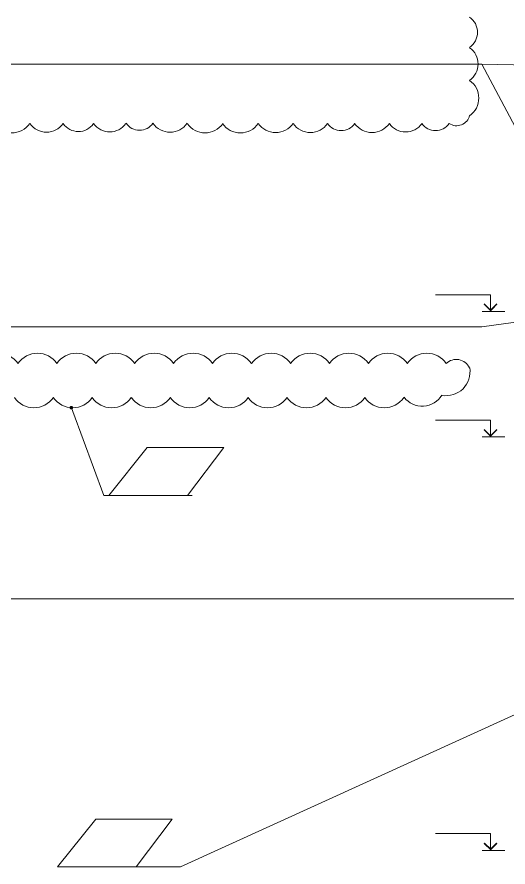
# Model space of a CAD drawing. Header units: millimetres. Extents: x -356862 to 418287, y 0 to 839748.
# Drawn here: x 337636 to 340842, y 779860 to 785413 of the extents above; entities that cross this region are included whole.
import ezdxf

# ---------------------------------------------------------------- set-up
doc = ezdxf.new("R2010")
doc.units = ezdxf.units.MM
doc.layers.add('PDF _Геометрия', color=7, linetype='Continuous', true_color=0xbababa)
doc.layers.add('PDF _Сплошная заливка', color=7, linetype='Continuous', true_color=0xf50000)

msp = doc.modelspace()

# ---------------------------------------------------------------- linework, layer by layer
at = {"layer": 'PDF _Геометрия', "color": 1, "lineweight": 20}
for points in [[(340591.6633, 784768.24, 0.520540086), (340591.6633, 784998.8673, 0.520539929), (340591.9426, 785212.484)], [(340279.7704, 784717.2832, 0.52054007), (340458.3766, 784717.2832, 0.520570468), (340592.0618, 784769.7201)], [(337720.27, 784716.6275, 0.520539888), (337937.0251, 784716.6275, 0.52053993), (338135.8232, 784716.3482)], [(338348.6627, 784718.4975, 0.520540063), (338523.8008, 784718.4975, 0.520539952), (338747.0779, 784718.4328)], [(338977.5789, 784716.9068, 0.520539923), (339211.6744, 784716.9068, 0.520539939), (339438.9609, 784717.2185)], [(339840.5573, 784717.2185, 0.520539939), (340067.7166, 784717.2185, 0.520539929), (340280.9503, 784717.8418)]]:
    msp.add_lwpolyline(points, format="xyb", dxfattribs=at)
at = {"layer": 'PDF _Геометрия', "color": 251, "lineweight": 20, "true_color": 0x545454}
for points in [[(341736.8292, 783101.3933), (341726.2445, 783122.5627), (340672.0106, 785104.0143), (340578.8655, 785104.0143), (337090.1558, 785104.0143)], [(342238.5429, 785070.1433), (342215.2566, 785072.2603), (340672.0106, 785104.0143)], [(341374.8332, 783486.6756), (341349.43, 783482.4417), (340672.0106, 783389.2965), (340578.8655, 783389.2965), (336984.309, 783389.2965)], [(342335.9219, 781613.1877), (342312.6356, 781613.1877), (340750.3372, 781613.1877), (340657.1921, 781613.1877), (337301.8493, 781613.1877)]]:
    msp.add_lwpolyline(points, dxfattribs=at)
at = {"layer": 'PDF _Геометрия', "color": 112, "lineweight": 5, "true_color": 0x00b85c}
for points in [[(340729.1679, 783488.7925), (340729.1679, 783598.8732), (340369.2888, 783598.8732)], [(340822.313, 783488.7925), (340674.1276, 783488.7925)], [(340729.1679, 782669.5385), (340729.1679, 782779.6191), (340369.2888, 782779.6191)], [(340822.313, 782669.5385), (340674.1276, 782669.5385)], [(340729.1679, 779968.3288), (340729.1679, 780078.4094), (340369.2888, 780078.4094)], [(340822.313, 779968.3288), (340674.1276, 779968.3288)]]:
    msp.add_lwpolyline(points, dxfattribs=at)
at = {"layer": 'PDF _Геометрия', "color": 1, "lineweight": 20}
for points in [[(337996.2042, 782849.478), (338000.438, 782836.7764), (338203.6638, 782286.3732), (338453.4622, 782286.3732), (338779.4703, 782286.3732)], [(341798.2203, 781270.2441), (341787.6356, 781266.0103), (338703.2606, 779860.3651), (338453.4622, 779860.3651), (338118.9864, 779860.3651)]]:
    msp.add_lwpolyline(points, dxfattribs=at)
for points in [[(338235.4179, 782286.3732), (338749.8332, 782286.3732), (338986.93, 782599.6796), (338485.2163, 782599.6796)], [(337900.9421, 779860.3651), (338413.2405, 779860.3651), (338650.3372, 780173.6715), (338150.7405, 780173.6715)]]:
    msp.add_lwpolyline(points, close=True, dxfattribs=at)
at = {"layer": 'PDF _Геометрия', "color": 112, "lineweight": 0, "true_color": 0x00b85c, "const_width": 10.7191}
msp.add_lwpolyline([(340685.7707, 780017.0183), (340729.1679, 779975.7381), (340770.4481, 780017.0183)], dxfattribs=at)
at = {"layer": 'PDF _Геометрия', "color": 1, "lineweight": 20}
for centre, radius, start, end in [((340521.4971, 785313.3088), 121.7238, 305.0024452, 54.9975548), ((337600.0077, 784800.9889), 145.0101, 215.0024492, 324.9975508), ((338241.465, 784790.4042), 128.0746, 215.0024453, 324.9975547), ((338863.8699, 784796.755), 140.7762, 215.0024312, 324.9975688), ((339551.902, 784794.6381), 136.5424, 215.0024432, 324.9975568), ((339753.0194, 784779.8195), 109.0222, 215.0024326, 324.9975674), ((337515.3282, 783060.7979), 155.5948, 35.0024396, 144.9975604), ((337769.369, 783060.7979), 155.5948, 35.0024396, 144.9975604), ((338023.4121, 783060.7979), 155.5948, 35.0024396, 144.9975604), ((338277.4551, 783060.7979), 155.5948, 35.0024396, 144.9975604), ((338531.4981, 783060.7979), 155.5948, 35.0024396, 144.9975604), ((338785.5411, 783060.7979), 155.5948, 35.0024396, 144.9975604), ((339039.582, 783060.7979), 155.5948, 35.0024396, 144.9975604), ((339295.742, 783060.7979), 155.5948, 35.0024396, 144.9975604), ((339549.785, 783060.7979), 155.5948, 35.0024396, 144.9975604), ((339803.828, 783060.7979), 155.5948, 35.0024396, 144.9975604), ((340057.8711, 783060.7979), 155.5948, 35.0024396, 144.9975604), ((340311.9141, 783060.7979), 155.5948, 35.0024396, 144.9975604), ((340504.5617, 783081.9683), 94.2037, 24.6368496, 134.6374295), ((340438.9345, 783094.6701), 155.5949, 259.9200657, 9.9206424), ((337746.0828, 783016.3401), 155.5948, 215.0024396, 324.9975604), ((338000.1258, 783016.3401), 155.5948, 215.0024396, 324.9975604), ((338254.1667, 783016.3401), 155.5948, 215.0024396, 324.9975604), ((338510.3266, 783016.3401), 155.5948, 215.0024396, 324.9975604), ((338764.3696, 783016.3401), 155.5948, 215.0024396, 324.9975604), ((339018.4127, 783016.3401), 155.5948, 215.0024396, 324.9975604), ((339272.4557, 783016.3401), 155.5948, 215.0024396, 324.9975604), ((339526.4987, 783016.3401), 155.5948, 215.0024396, 324.9975604), ((339780.5396, 783016.3401), 155.5948, 215.0024396, 324.9975604), ((340034.5826, 783016.3401), 155.5948, 215.0024396, 324.9975604), ((340282.2748, 783022.6909), 151.3609, 218.3258199, 328.3264124)]:
    msp.add_arc(centre, radius, start, end, dxfattribs=at)
at = {"layer": 'PDF _Сплошная заливка', "color": 112, "true_color": 0x00b85c, "transparency": 33554559}
for points in [[(340682.5953, 783535.3651), (340688.9461, 783541.7159), (340729.1679, 783488.7925)], [(340688.9461, 783541.7159), (340729.1679, 783488.7925), (340729.1679, 783503.6111)], [(340729.1679, 783503.6111), (340773.6235, 783535.3651), (340767.2727, 783541.7159)], [(340729.1679, 783488.7925), (340729.1679, 783503.6111), (340773.6235, 783535.3651)], [(340682.5953, 782713.9941), (340688.9461, 782722.4619), (340729.1679, 782669.5385)], [(340688.9461, 782722.4619), (340729.1679, 782669.5385), (340729.1679, 782682.2401)], [(340729.1679, 782682.2401), (340773.6235, 782713.9941), (340767.2727, 782722.4619)], [(340729.1679, 782669.5385), (340729.1679, 782682.2401), (340773.6235, 782713.9941)]]:
    msp.add_solid(points, dxfattribs=at)
at = {"layer": 'PDF _Сплошная заливка', "color": 1, "transparency": 33554559}
for points in [[(337987.7364, 782872.7643), (337979.2687, 782866.4135), (337991.9703, 782860.0627)], [(337996.2042, 782872.7643), (337991.9703, 782860.0627), (337987.7364, 782872.7643)], [(338002.555, 782864.2965), (337996.2042, 782872.7643), (337991.9703, 782860.0627)], [(337979.2687, 782866.4135), (337991.9703, 782860.0627), (337979.2687, 782855.8288)], [(337991.9703, 782860.0627), (337979.2687, 782855.8288), (337985.6195, 782849.478)], [(337985.6195, 782849.478), (337996.2042, 782849.478), (337991.9703, 782860.0627)], [(337991.9703, 782860.0627), (338002.555, 782855.8288), (338002.555, 782864.2965)], [(337996.2042, 782849.478), (337991.9703, 782860.0627), (338002.555, 782855.8288)]]:
    msp.add_solid(points, dxfattribs=at)

doc.saveas('drawing.dxf')
